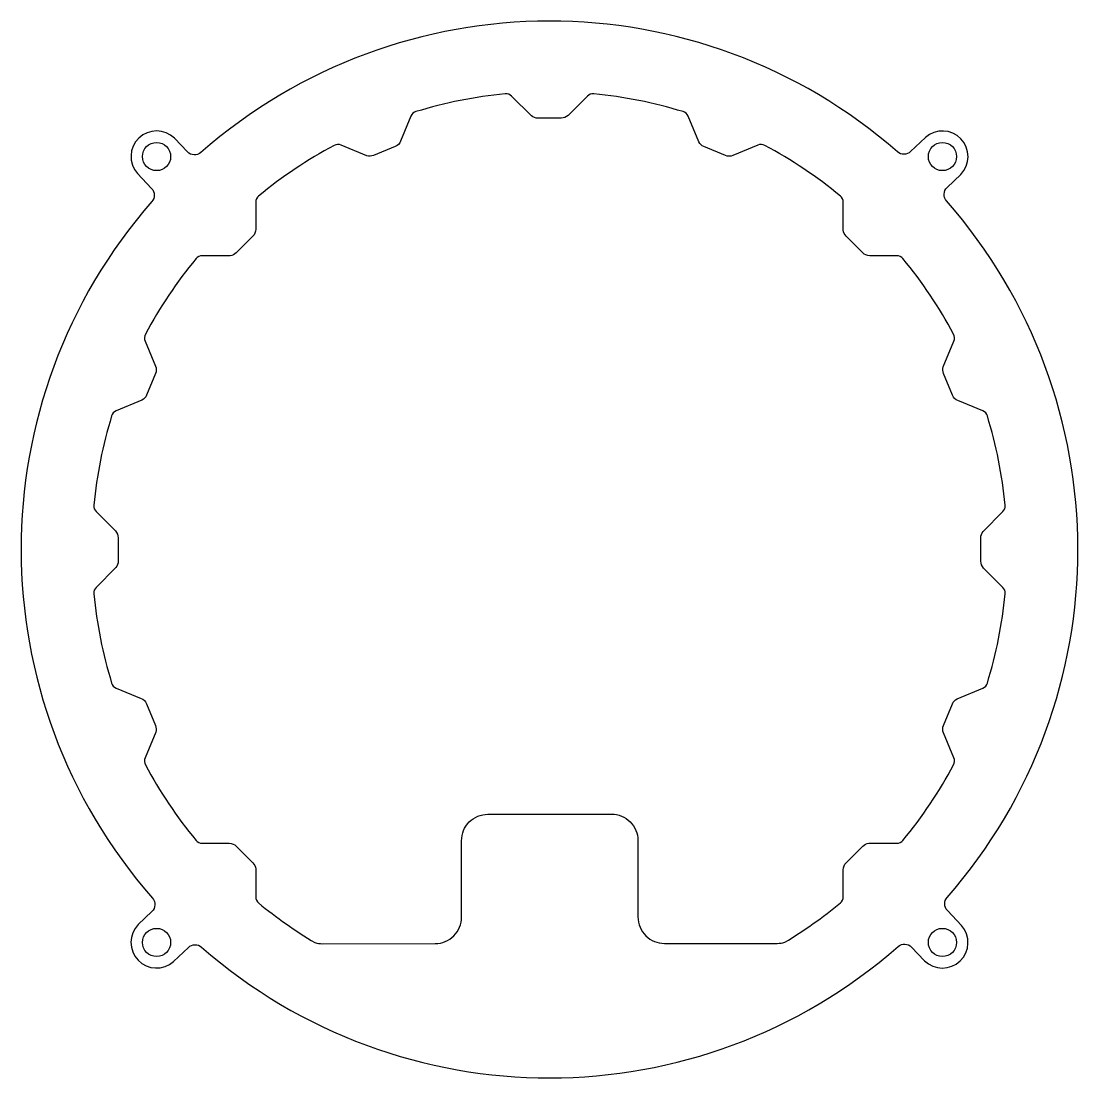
# Model space of a CAD drawing. Header units: millimetres. Extents: x -60 to 60, y -60 to 60.
import ezdxf

# ---------------------------------------------------------------- set-up
doc = ezdxf.new("R2010")
doc.units = ezdxf.units.MM
doc.layers.get('0').update_dxf_attribs({"linetype": 'CONTINUOUS'})

msp = doc.modelspace()

# ---------------------------------------------------------------- linework, layer by layer
for points in [[(-46.62, -42.52, 0.966616), (-42.62, -46.71), (-40.93, -45.11, -0.387822), (-39.45, -45.08, 0.376264), (39.52, -45.01, -0.402008), (41.05, -45.08), (42.52, -46.62, 0.966616), (46.71, -42.62), (45.11, -40.93, -0.387822), (45.08, -39.45, 0.376264), (45.01, 39.52, -0.402008), (45.08, 41.05), (46.62, 42.52, 0.966616), (42.62, 46.71), (40.93, 45.11, -0.387822), (39.45, 45.08, 0.376264), (-39.52, 45.01, -0.402008), (-41.05, 45.08), (-42.52, 46.62, 0.966616), (-46.71, 42.62), (-45.11, 40.93, -0.387822), (-45.08, 39.45, 0.376264), (-45.01, -39.52, -0.402008), (-45.08, -41.05)], [(-32.98, -40.07, 0.037694), (-26.59, -44.57, 0.071965), (-25.74, -44.69), (-12.96, -44.68, 0.414214), (-9.97, -41.68), (-9.97, -33.01, -0.414214), (-6.98, -30.01), (7.02, -29.99, -0.414214), (10.03, -32.99), (10.03, -41.66, 0.414214), (13.04, -44.66), (25.82, -44.65, 0.071965), (26.67, -44.53, 0.037283), (32.98, -40.07, 0.224179), (33.31, -39.38), (33.31, -36.3, -0.198912), (33.63, -35.52), (35.52, -33.63, -0.176339), (36.2, -33.31), (39.38, -33.31, 0.223833), (40.07, -32.98, 0.049849), (45.81, -24.4, 0.224179), (45.84, -23.63), (44.67, -20.79, -0.198912), (44.67, -19.95), (45.69, -17.48, -0.176339), (46.2, -16.92), (49.13, -15.71, 0.223833), (49.64, -15.14, 0.049849), (51.66, -5.01, 0.224179), (51.4, -4.29), (49.22, -2.11, -0.198912), (48.9, -1.34), (48.9, 1.34, -0.176339), (49.16, 2.04), (51.4, 4.29, 0.223833), (51.66, 5.01, 0.049849), (49.64, 15.14, 0.224179), (49.13, 15.71), (46.28, 16.88, -0.198912), (45.69, 17.48), (44.67, 19.95, -0.176339), (44.63, 20.7), (45.84, 23.63, 0.223833), (45.81, 24.4, 0.049849), (40.07, 32.98, 0.224179), (39.38, 33.31), (36.3, 33.31, -0.198912), (35.52, 33.63), (33.63, 35.52, -0.176339), (33.31, 36.2), (33.31, 39.38, 0.223833), (32.98, 40.07, 0.049849), (24.4, 45.81, 0.224179), (23.63, 45.84), (20.79, 44.67, -0.198912), (19.95, 44.67), (17.48, 45.69, -0.176339), (16.92, 46.2), (15.71, 49.13, 0.223833), (15.14, 49.64, 0.049849), (5.01, 51.66, 0.224179), (4.29, 51.4), (2.11, 49.22, -0.198912), (1.34, 48.9), (-1.34, 48.9, -0.176339), (-2.04, 49.16), (-4.29, 51.4, 0.223833), (-5.01, 51.66, 0.049849), (-15.14, 49.64, 0.224179), (-15.71, 49.13), (-16.88, 46.28, -0.198912), (-17.48, 45.69), (-19.95, 44.67, -0.176339), (-20.7, 44.63), (-23.63, 45.84, 0.223833), (-24.4, 45.81, 0.049849), (-32.98, 40.07, 0.224179), (-33.31, 39.38), (-33.31, 36.3, -0.198912), (-33.63, 35.52), (-35.52, 33.63, -0.176339), (-36.2, 33.31), (-39.38, 33.31, 0.223833), (-40.07, 32.98, 0.049849), (-45.81, 24.4, 0.224179), (-45.84, 23.63), (-44.67, 20.79, -0.198912), (-44.67, 19.95), (-45.69, 17.48, -0.176339), (-46.2, 16.92), (-49.13, 15.71, 0.223833), (-49.64, 15.14, 0.049849), (-51.66, 5.01, 0.224179), (-51.4, 4.29), (-49.22, 2.11, -0.198912), (-48.9, 1.34), (-48.9, -1.34, -0.176339), (-49.16, -2.04), (-51.4, -4.29, 0.223833), (-51.66, -5.01, 0.049849), (-49.64, -15.14, 0.224179), (-49.13, -15.71), (-46.28, -16.88, -0.198912), (-45.69, -17.48), (-44.67, -19.95, -0.176339), (-44.63, -20.7), (-45.84, -23.63, 0.223833), (-45.81, -24.4, 0.049849), (-40.07, -32.98, 0.224179), (-39.38, -33.31), (-36.3, -33.31, -0.198912), (-35.52, -33.63), (-33.63, -35.52, -0.176339), (-33.31, -36.2), (-33.31, -39.38, 0.223833)]]:
    msp.add_lwpolyline(points, format="xyb", close=True)
for centre in [(-44.55, 44.55), (44.55, 44.55), (-44.55, -44.55), (44.55, -44.55)]:
    msp.add_circle(centre, 1.6)

doc.saveas('drawing.dxf')
